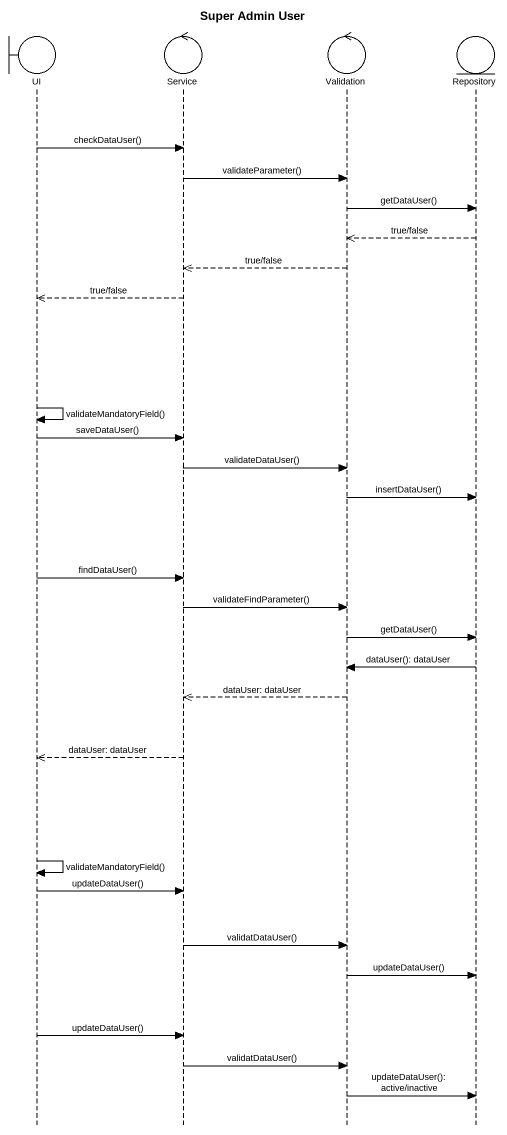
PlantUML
@startuml
title Super Admin User
hide footbox
boundary UI
control Service
control Validation
entity Repository

UI -> Service : checkDataUser()
Service -> Validation : validateParameter()
Validation -> Repository : getDataUser()
Repository -->> Validation : true/false
Validation -->> Service : true/false
Service -->> UI : true/false
UI -> UI : validateMandatoryField()
UI -> Service : saveDataUser()
Service -> Validation : validateDataUser()
Validation -> Repository : insertDataUser()
UI -> Service : findDataUser()
Service -> Validation : validateFindParameter()
Validation -> Repository : getDataUser()
Repository -> Validation : dataUser(): dataUser
Validation -->> Service : dataUser: dataUser
Service -->> UI : dataUser: dataUser
UI -> UI : validateMandatoryField()
UI -> Service : updateDataUser()
Service -> Validation : validatDataUser()
Validation -> Repository : updateDataUser()
UI -> Service : updateDataUser()
Service -> Validation : validatDataUser()
Validation -> Repository : updateDataUser(): active/inactive
@enduml
